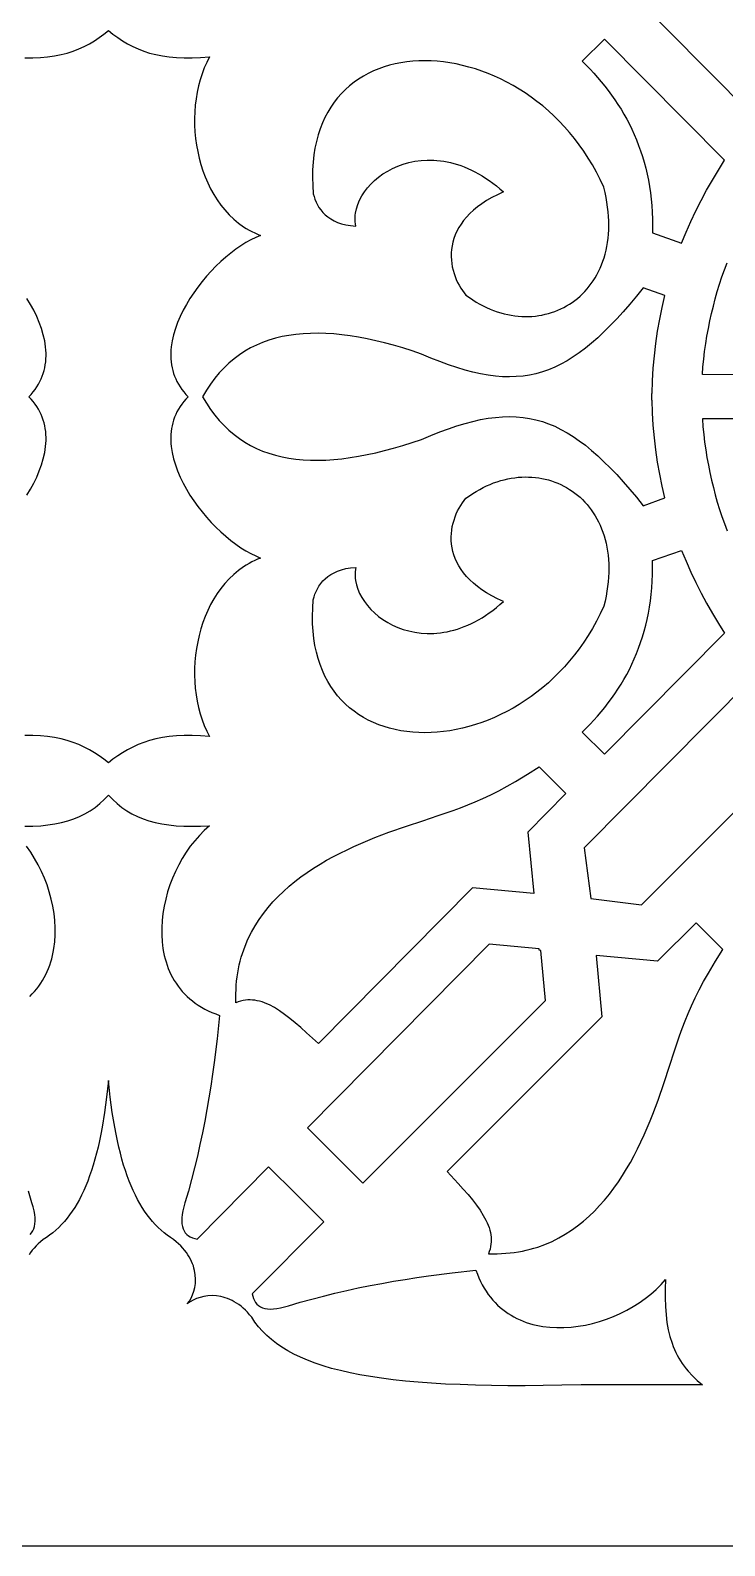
# Model space of a CAD drawing. Extents: x -54 to 62, y -138 to -98.
# Drawn here: x -38.77 to -26.77, y -138.19 to -112 of the extents above; entities that cross this region are included whole.
import ezdxf

# ---------------------------------------------------------------- set-up
doc = ezdxf.new("R2010")
doc.units = 0
doc.header["$MEASUREMENT"] = 0
doc.layers.add('LAYER_1', color=18, linetype='CONTINUOUS')

msp = doc.modelspace()

# ---------------------------------------------------------------- linework, layer by layer
at = {"layer": 'LAYER_1'}
for points in [[(-25.63, -114.137), (-29.188, -110.545), (-29.198, -110.533), (-29.085, -109.659), (-28.211, -109.551), (-28.199, -109.561), (-24.625, -113.138)], [(-38.862, -112.476), (-38.724, -112.476), (-38.592, -112.47), (-38.468, -112.458), (-38.349, -112.441), (-38.237, -112.418), (-38.13, -112.391), (-38.028, -112.358), (-37.93, -112.32), (-37.837, -112.277), (-37.747, -112.231), (-37.661, -112.179), (-37.577, -112.124), (-37.496, -112.065), (-37.418, -112.001), (-37.339, -112.065), (-37.258, -112.124), (-37.174, -112.179), (-37.088, -112.231), (-36.999, -112.277), (-36.905, -112.32), (-36.808, -112.358), (-36.706, -112.391), (-36.598, -112.418), (-36.486, -112.441), (-36.367, -112.458), (-36.243, -112.47), (-36.111, -112.476), (-35.973, -112.476), (-35.827, -112.47), (-35.673, -112.458), (-35.72, -112.552), (-35.763, -112.649), (-35.801, -112.75), (-35.834, -112.853), (-35.862, -112.96), (-35.885, -113.069), (-35.903, -113.18), (-35.917, -113.292), (-35.926, -113.406), (-35.93, -113.52), (-35.929, -113.635), (-35.923, -113.751), (-35.912, -113.866), (-35.896, -113.981), (-35.876, -114.094), (-35.851, -114.207), (-35.821, -114.318), (-35.786, -114.427), (-35.746, -114.533), (-35.701, -114.637), (-35.652, -114.738), (-35.598, -114.836), (-35.539, -114.93), (-35.474, -115.019), (-35.406, -115.104), (-35.332, -115.185), (-35.253, -115.26), (-35.17, -115.329), (-35.082, -115.393), (-35.036, -115.422), (-34.989, -115.45), (-34.94, -115.476), (-34.891, -115.501), (-34.84, -115.524), (-34.788, -115.545), (-34.871, -115.579), (-34.955, -115.62), (-35.042, -115.668), (-35.129, -115.723), (-35.216, -115.783), (-35.303, -115.849), (-35.39, -115.92), (-35.476, -115.996), (-35.56, -116.076), (-35.643, -116.161), (-35.723, -116.249), (-35.8, -116.341), (-35.874, -116.436), (-35.945, -116.533), (-36.011, -116.633), (-36.072, -116.735), (-36.128, -116.838), (-36.179, -116.943), (-36.223, -117.048), (-36.262, -117.154), (-36.293, -117.26), (-36.316, -117.366), (-36.332, -117.471), (-36.337, -117.524), (-36.339, -117.576), (-36.34, -117.627), (-36.338, -117.679), (-36.334, -117.729), (-36.327, -117.78), (-36.318, -117.83), (-36.306, -117.879), (-36.292, -117.928), (-36.275, -117.976), (-36.256, -118.023), (-36.234, -118.07), (-36.209, -118.116), (-36.181, -118.161), (-36.151, -118.205), (-36.117, -118.248), (-36.08, -118.29), (-36.041, -118.332), (-36.08, -118.373), (-36.117, -118.415), (-36.151, -118.458), (-36.181, -118.502), (-36.209, -118.547), (-36.234, -118.593), (-36.256, -118.64), (-36.275, -118.687), (-36.292, -118.735), (-36.306, -118.784), (-36.318, -118.834), (-36.327, -118.883), (-36.334, -118.934), (-36.338, -118.985), (-36.34, -119.036), (-36.339, -119.088), (-36.337, -119.14), (-36.332, -119.192), (-36.316, -119.297), (-36.293, -119.403), (-36.262, -119.509), (-36.223, -119.615), (-36.179, -119.72), (-36.128, -119.825), (-36.072, -119.928), (-36.011, -120.03), (-35.945, -120.13), (-35.874, -120.228), (-35.8, -120.322), (-35.723, -120.414), (-35.643, -120.503), (-35.56, -120.587), (-35.476, -120.668), (-35.39, -120.744), (-35.303, -120.815), (-35.216, -120.881), (-35.129, -120.941), (-35.042, -120.995), (-34.955, -121.043), (-34.871, -121.084), (-34.788, -121.119), (-34.84, -121.14), (-34.891, -121.162), (-34.94, -121.187), (-34.989, -121.213), (-35.036, -121.241), (-35.082, -121.27), (-35.17, -121.334), (-35.253, -121.404), (-35.332, -121.479), (-35.406, -121.559), (-35.474, -121.644), (-35.539, -121.734), (-35.598, -121.827), (-35.652, -121.925), (-35.701, -122.026), (-35.746, -122.13), (-35.786, -122.236), (-35.821, -122.345), (-35.851, -122.456), (-35.876, -122.569), (-35.896, -122.683), (-35.912, -122.797), (-35.923, -122.912), (-35.929, -123.028), (-35.93, -123.143), (-35.926, -123.258), (-35.917, -123.371), (-35.903, -123.484), (-35.885, -123.595), (-35.862, -123.703), (-35.834, -123.81), (-35.801, -123.914), (-35.763, -124.015), (-35.72, -124.112), (-35.673, -124.205), (-35.827, -124.193), (-35.973, -124.187), (-36.111, -124.187), (-36.243, -124.193), (-36.367, -124.205), (-36.486, -124.222), (-36.598, -124.245), (-36.706, -124.273), (-36.808, -124.305), (-36.905, -124.343), (-36.999, -124.386), (-37.088, -124.433), (-37.174, -124.484), (-37.258, -124.539), (-37.339, -124.598), (-37.418, -124.661), (-37.496, -124.598), (-37.577, -124.539), (-37.661, -124.484), (-37.747, -124.433), (-37.837, -124.386), (-37.93, -124.343), (-38.028, -124.305), (-38.13, -124.273), (-38.237, -124.245), (-38.349, -124.222), (-38.468, -124.205), (-38.592, -124.193), (-38.724, -124.187), (-38.862, -124.187)], [(-26.541, -117.953), (-27.157, -117.949), (-27.147, -117.814), (-27.134, -117.68), (-27.118, -117.547), (-27.099, -117.414), (-27.078, -117.282), (-27.054, -117.151), (-27.028, -117.021), (-26.999, -116.892), (-26.968, -116.764), (-26.935, -116.637), (-26.899, -116.511), (-26.86, -116.386), (-26.819, -116.262), (-26.776, -116.138), (-26.731, -116.017)], [(-38.825, -120.03), (-38.763, -119.928), (-38.707, -119.825), (-38.656, -119.72), (-38.612, -119.615), (-38.574, -119.509), (-38.543, -119.403), (-38.519, -119.297), (-38.503, -119.192), (-38.499, -119.14), (-38.496, -119.088), (-38.496, -119.036), (-38.498, -118.985), (-38.502, -118.934), (-38.508, -118.883), (-38.517, -118.834), (-38.529, -118.784), (-38.543, -118.735), (-38.56, -118.687), (-38.579, -118.64), (-38.601, -118.593), (-38.626, -118.547), (-38.654, -118.502), (-38.685, -118.458), (-38.718, -118.415), (-38.755, -118.373), (-38.795, -118.332), (-38.755, -118.29), (-38.718, -118.248), (-38.685, -118.205), (-38.654, -118.161), (-38.626, -118.116), (-38.601, -118.07), (-38.579, -118.023), (-38.56, -117.976), (-38.543, -117.928), (-38.529, -117.879), (-38.517, -117.83), (-38.508, -117.78), (-38.502, -117.729), (-38.498, -117.679), (-38.496, -117.627), (-38.496, -117.576), (-38.499, -117.524), (-38.503, -117.471), (-38.519, -117.366), (-38.543, -117.26), (-38.574, -117.154), (-38.612, -117.048), (-38.656, -116.943), (-38.707, -116.838), (-38.763, -116.735), (-38.825, -116.633)], [(-26.541, -118.711), (-27.157, -118.714), (-27.147, -118.849), (-27.134, -118.983), (-27.118, -119.116), (-27.099, -119.249), (-27.078, -119.381), (-27.054, -119.512), (-27.028, -119.642), (-26.999, -119.771), (-26.968, -119.899), (-26.935, -120.026), (-26.899, -120.152), (-26.86, -120.278), (-26.819, -120.402), (-26.776, -120.525), (-26.731, -120.647)], [(-25.63, -122.526), (-29.188, -126.118), (-29.198, -126.13), (-29.085, -127.004), (-28.211, -127.112), (-28.199, -127.102), (-24.625, -123.526)], [(-38.861, -125.756), (-38.721, -125.754), (-38.588, -125.746), (-38.462, -125.733), (-38.342, -125.714), (-38.227, -125.69), (-38.119, -125.661), (-38.015, -125.626), (-37.917, -125.585), (-37.823, -125.538), (-37.734, -125.486), (-37.649, -125.428), (-37.569, -125.363), (-37.491, -125.293), (-37.418, -125.217), (-37.344, -125.293), (-37.267, -125.363), (-37.186, -125.428), (-37.101, -125.486), (-37.012, -125.538), (-36.918, -125.585), (-36.82, -125.626), (-36.717, -125.661), (-36.608, -125.69), (-36.494, -125.714), (-36.373, -125.733), (-36.247, -125.746), (-36.114, -125.754), (-35.975, -125.756), (-35.828, -125.754), (-35.674, -125.746), (-35.763, -125.826), (-35.847, -125.913), (-35.928, -126.005), (-36.004, -126.102), (-36.075, -126.204), (-36.142, -126.31), (-36.203, -126.421), (-36.26, -126.535), (-36.311, -126.651), (-36.356, -126.77), (-36.396, -126.891), (-36.429, -127.014), (-36.456, -127.137), (-36.477, -127.261), (-36.491, -127.385), (-36.498, -127.508), (-36.498, -127.63), (-36.491, -127.751), (-36.476, -127.87), (-36.466, -127.929), (-36.453, -127.987), (-36.439, -128.044), (-36.423, -128.101), (-36.404, -128.156), (-36.384, -128.211), (-36.361, -128.265), (-36.337, -128.318), (-36.31, -128.369), (-36.281, -128.42), (-36.249, -128.469), (-36.216, -128.517), (-36.18, -128.564), (-36.142, -128.609), (-36.102, -128.653), (-36.059, -128.695), (-36.014, -128.736), (-35.967, -128.775), (-35.917, -128.813), (-35.865, -128.848), (-35.81, -128.882), (-35.752, -128.914), (-35.693, -128.944), (-35.63, -128.973), (-35.565, -128.999), (-35.498, -129.023), (-35.541, -129.431), (-35.591, -129.839), (-35.619, -130.042), (-35.65, -130.246), (-35.682, -130.448), (-35.717, -130.651), (-35.754, -130.853), (-35.794, -131.055), (-35.837, -131.257), (-35.882, -131.459), (-35.931, -131.66), (-35.982, -131.861), (-36.037, -132.062), (-36.096, -132.262), (-36.116, -132.335), (-36.132, -132.403), (-36.143, -132.467), (-36.149, -132.525), (-36.15, -132.579), (-36.147, -132.628), (-36.139, -132.673), (-36.127, -132.713), (-36.11, -132.75), (-36.09, -132.782), (-36.065, -132.809), (-36.036, -132.833), (-36.004, -132.853), (-35.967, -132.869), (-35.927, -132.881), (-35.884, -132.89), (-34.65, -131.642), (-34.172, -132.115), (-34.169, -132.118), (-33.694, -132.594), (-34.934, -133.834), (-34.926, -133.877), (-34.913, -133.917), (-34.897, -133.954), (-34.877, -133.986), (-34.853, -134.015), (-34.825, -134.039), (-34.793, -134.06), (-34.757, -134.076), (-34.716, -134.088), (-34.671, -134.096), (-34.622, -134.099), (-34.568, -134.097), (-34.51, -134.091), (-34.447, -134.08), (-34.379, -134.063), (-34.306, -134.042), (-34.106, -133.983), (-33.905, -133.927), (-33.705, -133.874), (-33.504, -133.824), (-33.302, -133.778), (-33.101, -133.734), (-32.899, -133.693), (-32.697, -133.655), (-32.494, -133.619), (-32.292, -133.586), (-32.089, -133.554), (-31.886, -133.525), (-31.478, -133.473), (-31.07, -133.428), (-31.045, -133.495), (-31.019, -133.56), (-30.99, -133.622), (-30.96, -133.682), (-30.928, -133.739), (-30.893, -133.793), (-30.857, -133.846), (-30.82, -133.895), (-30.78, -133.943), (-30.739, -133.987), (-30.697, -134.03), (-30.653, -134.07), (-30.607, -134.108), (-30.56, -134.143), (-30.512, -134.176), (-30.463, -134.207), (-30.412, -134.236), (-30.36, -134.263), (-30.307, -134.287), (-30.253, -134.309), (-30.199, -134.33), (-30.143, -134.348), (-30.086, -134.364), (-30.029, -134.378), (-29.971, -134.39), (-29.912, -134.4), (-29.793, -134.414), (-29.672, -134.421), (-29.55, -134.42), (-29.426, -134.412), (-29.303, -134.397), (-29.179, -134.376), (-29.056, -134.348), (-28.933, -134.314), (-28.813, -134.274), (-28.694, -134.228), (-28.577, -134.176), (-28.464, -134.119), (-28.354, -134.057), (-28.248, -133.99), (-28.146, -133.918), (-28.049, -133.841), (-27.958, -133.76), (-27.872, -133.675), (-27.792, -133.587), (-27.799, -133.751), (-27.801, -133.908), (-27.796, -134.056), (-27.785, -134.197), (-27.769, -134.33), (-27.746, -134.456), (-27.717, -134.576), (-27.681, -134.689), (-27.661, -134.744), (-27.639, -134.796), (-27.616, -134.848), (-27.591, -134.898), (-27.564, -134.947), (-27.536, -134.995), (-27.506, -135.041), (-27.474, -135.086), (-27.44, -135.13), (-27.405, -135.173), (-27.329, -135.255), (-27.247, -135.334), (-27.157, -135.409), (-29.253, -135.409), (-29.587, -135.417), (-29.909, -135.422), (-30.219, -135.424), (-30.517, -135.424), (-30.803, -135.421), (-31.078, -135.415), (-31.341, -135.406), (-31.594, -135.395), (-31.836, -135.381), (-32.067, -135.364), (-32.288, -135.344), (-32.498, -135.321), (-32.699, -135.295), (-32.89, -135.267), (-33.072, -135.235), (-33.244, -135.201), (-33.408, -135.164), (-33.563, -135.124), (-33.709, -135.08), (-33.847, -135.034), (-33.977, -134.985), (-34.099, -134.933), (-34.214, -134.877), (-34.321, -134.819), (-34.422, -134.758), (-34.515, -134.693), (-34.601, -134.626), (-34.682, -134.555), (-34.755, -134.481), (-34.823, -134.404), (-34.886, -134.324), (-34.942, -134.241), (-34.978, -134.197), (-35.015, -134.156), (-35.052, -134.119), (-35.089, -134.084), (-35.127, -134.052), (-35.165, -134.023), (-35.204, -133.997), (-35.243, -133.973), (-35.282, -133.952), (-35.321, -133.934), (-35.36, -133.918), (-35.399, -133.904), (-35.437, -133.893), (-35.476, -133.883), (-35.552, -133.871), (-35.627, -133.867), (-35.699, -133.871), (-35.769, -133.881), (-35.835, -133.897), (-35.897, -133.919), (-35.955, -133.945), (-36.008, -133.977), (-36.055, -134.012), (-36.02, -133.964), (-35.99, -133.911), (-35.963, -133.853), (-35.942, -133.791), (-35.926, -133.724), (-35.916, -133.655), (-35.913, -133.582), (-35.918, -133.507), (-35.93, -133.431), (-35.94, -133.393), (-35.951, -133.354), (-35.965, -133.315), (-35.981, -133.276), (-36, -133.237), (-36.021, -133.198), (-36.045, -133.16), (-36.072, -133.121), (-36.101, -133.083), (-36.133, -133.045), (-36.168, -133.008), (-36.206, -132.971), (-36.247, -132.935), (-36.291, -132.899), (-36.347, -132.862), (-36.402, -132.823), (-36.456, -132.781), (-36.508, -132.736), (-36.559, -132.689), (-36.608, -132.639), (-36.656, -132.586), (-36.702, -132.53), (-36.748, -132.471), (-36.792, -132.409), (-36.834, -132.344), (-36.875, -132.277), (-36.915, -132.205), (-36.953, -132.131), (-36.99, -132.053), (-37.026, -131.972), (-37.06, -131.887), (-37.093, -131.799), (-37.125, -131.707), (-37.155, -131.611), (-37.184, -131.511), (-37.212, -131.408), (-37.238, -131.301), (-37.263, -131.19), (-37.287, -131.075), (-37.31, -130.955), (-37.351, -130.704), (-37.387, -130.435), (-37.418, -130.149), (-37.449, -130.435), (-37.485, -130.704), (-37.526, -130.955), (-37.548, -131.075), (-37.572, -131.19), (-37.597, -131.301), (-37.623, -131.408), (-37.651, -131.511), (-37.68, -131.611), (-37.71, -131.707), (-37.742, -131.799), (-37.775, -131.887), (-37.809, -131.972), (-37.845, -132.053), (-37.882, -132.131), (-37.92, -132.205), (-37.96, -132.277), (-38.001, -132.344), (-38.044, -132.409), (-38.088, -132.471), (-38.133, -132.53), (-38.179, -132.586), (-38.227, -132.639), (-38.277, -132.689), (-38.327, -132.736), (-38.38, -132.781), (-38.433, -132.823), (-38.488, -132.862), (-38.545, -132.899), (-38.589, -132.935), (-38.63, -132.971), (-38.667, -133.008), (-38.702, -133.045), (-38.734, -133.083), (-38.764, -133.121), (-38.79, -133.16)], [(-38.776, -128.695), (-38.733, -128.653), (-38.693, -128.609), (-38.655, -128.564), (-38.619, -128.517), (-38.586, -128.469), (-38.555, -128.42), (-38.526, -128.369), (-38.499, -128.318), (-38.474, -128.265), (-38.451, -128.211), (-38.431, -128.156), (-38.413, -128.101), (-38.396, -128.044), (-38.382, -127.987), (-38.37, -127.929), (-38.359, -127.87), (-38.344, -127.751), (-38.337, -127.63), (-38.337, -127.508), (-38.344, -127.385), (-38.358, -127.261), (-38.379, -127.137), (-38.406, -127.014), (-38.44, -126.891), (-38.479, -126.77), (-38.525, -126.651), (-38.576, -126.535), (-38.632, -126.421), (-38.694, -126.31), (-38.76, -126.204), (-38.832, -126.102)], [(-38.77, -132.809), (-38.745, -132.782), (-38.725, -132.75), (-38.708, -132.713), (-38.696, -132.673), (-38.688, -132.628), (-38.685, -132.579), (-38.686, -132.525), (-38.692, -132.467), (-38.703, -132.403), (-38.719, -132.335), (-38.739, -132.262), (-38.798, -132.062)], [(-54.476, -138.189), (61.942, -138.189)]]:
    msp.add_lwpolyline(points, dxfattribs=at)
for points in [[(-28.846, -112.154), (-29.235, -112.532), (-29.098, -112.67), (-29.031, -112.741), (-28.967, -112.814), (-28.904, -112.888), (-28.843, -112.963), (-28.783, -113.04), (-28.725, -113.118), (-28.669, -113.198), (-28.615, -113.279), (-28.563, -113.362), (-28.513, -113.446), (-28.465, -113.532), (-28.419, -113.62), (-28.376, -113.709), (-28.334, -113.8), (-28.295, -113.892), (-28.258, -113.987), (-28.224, -114.083), (-28.192, -114.18), (-28.163, -114.28), (-28.136, -114.381), (-28.112, -114.485), (-28.09, -114.59), (-28.071, -114.697), (-28.055, -114.805), (-28.042, -114.916), (-28.031, -115.029), (-28.024, -115.143), (-28.019, -115.26), (-28.018, -115.379), (-28.02, -115.499), (-27.516, -115.677), (-27.44, -115.488), (-27.358, -115.303), (-27.272, -115.12), (-27.18, -114.939), (-27.085, -114.762), (-26.985, -114.587), (-26.881, -114.414), (-26.773, -114.245)], [(-33.146, -115.382), (-33.152, -115.345), (-33.155, -115.308), (-33.157, -115.271), (-33.156, -115.233), (-33.153, -115.195), (-33.148, -115.158), (-33.133, -115.082), (-33.109, -115.007), (-33.078, -114.934), (-33.04, -114.861), (-32.994, -114.791), (-32.943, -114.722), (-32.884, -114.657), (-32.82, -114.594), (-32.75, -114.536), (-32.675, -114.481), (-32.594, -114.431), (-32.509, -114.385), (-32.419, -114.345), (-32.324, -114.311), (-32.226, -114.283), (-32.124, -114.262), (-32.018, -114.248), (-31.91, -114.241), (-31.854, -114.241), (-31.798, -114.243), (-31.742, -114.247), (-31.684, -114.253), (-31.626, -114.261), (-31.568, -114.271), (-31.509, -114.284), (-31.45, -114.299), (-31.39, -114.317), (-31.33, -114.337), (-31.27, -114.36), (-31.209, -114.385), (-31.148, -114.413), (-31.086, -114.443), (-31.025, -114.477), (-30.963, -114.513), (-30.902, -114.552), (-30.84, -114.594), (-30.778, -114.639), (-30.716, -114.687), (-30.654, -114.738), (-30.592, -114.792), (-30.697, -114.84), (-30.795, -114.89), (-30.885, -114.942), (-30.968, -114.996), (-31.044, -115.052), (-31.113, -115.109), (-31.175, -115.167), (-31.232, -115.226), (-31.282, -115.286), (-31.326, -115.347), (-31.365, -115.409), (-31.398, -115.471), (-31.426, -115.534), (-31.449, -115.597), (-31.468, -115.66), (-31.481, -115.722), (-31.49, -115.785), (-31.495, -115.847), (-31.496, -115.908), (-31.493, -115.969), (-31.487, -116.028), (-31.477, -116.087), (-31.464, -116.144), (-31.448, -116.2), (-31.429, -116.254), (-31.408, -116.307), (-31.385, -116.357), (-31.359, -116.406), (-31.332, -116.453), (-31.303, -116.497), (-31.272, -116.538), (-31.241, -116.577), (-31.182, -116.619), (-31.123, -116.659), (-31.064, -116.696), (-31.004, -116.73), (-30.944, -116.762), (-30.884, -116.791), (-30.824, -116.818), (-30.763, -116.842), (-30.702, -116.863), (-30.641, -116.882), (-30.581, -116.898), (-30.52, -116.912), (-30.459, -116.924), (-30.399, -116.933), (-30.339, -116.939), (-30.279, -116.943), (-30.219, -116.945), (-30.16, -116.945), (-30.101, -116.942), (-30.043, -116.937), (-29.985, -116.929), (-29.928, -116.919), (-29.872, -116.907), (-29.817, -116.893), (-29.762, -116.876), (-29.708, -116.858), (-29.655, -116.837), (-29.603, -116.814), (-29.552, -116.789), (-29.502, -116.761), (-29.454, -116.732), (-29.406, -116.7), (-29.36, -116.667), (-29.315, -116.631), (-29.271, -116.594), (-29.229, -116.554), (-29.189, -116.512), (-29.15, -116.469), (-29.112, -116.423), (-29.076, -116.376), (-29.042, -116.326), (-29.01, -116.275), (-28.979, -116.222), (-28.95, -116.167), (-28.924, -116.11), (-28.899, -116.052), (-28.876, -115.991), (-28.856, -115.929), (-28.837, -115.865), (-28.821, -115.8), (-28.807, -115.733), (-28.796, -115.664), (-28.787, -115.593), (-28.78, -115.521), (-28.776, -115.447), (-28.774, -115.371), (-28.775, -115.294), (-28.779, -115.216), (-28.785, -115.135), (-28.794, -115.054), (-28.806, -114.97), (-28.821, -114.886), (-28.839, -114.8), (-28.86, -114.712), (-28.921, -114.579), (-28.987, -114.451), (-29.056, -114.326), (-29.128, -114.206), (-29.204, -114.09), (-29.283, -113.977), (-29.366, -113.869), (-29.451, -113.765), (-29.539, -113.665), (-29.63, -113.569), (-29.723, -113.477), (-29.818, -113.39), (-29.915, -113.306), (-30.015, -113.227), (-30.116, -113.152), (-30.218, -113.081), (-30.323, -113.014), (-30.428, -112.952), (-30.535, -112.893), (-30.642, -112.839), (-30.751, -112.789), (-30.86, -112.744), (-30.97, -112.702), (-31.079, -112.665), (-31.19, -112.633), (-31.3, -112.604), (-31.409, -112.58), (-31.519, -112.56), (-31.628, -112.545), (-31.737, -112.534), (-31.844, -112.527), (-31.951, -112.524), (-32.056, -112.526), (-32.161, -112.533), (-32.263, -112.543), (-32.364, -112.559), (-32.464, -112.578), (-32.561, -112.602), (-32.656, -112.631), (-32.749, -112.664), (-32.84, -112.701), (-32.928, -112.743), (-33.013, -112.79), (-33.096, -112.84), (-33.175, -112.896), (-33.251, -112.956), (-33.323, -113.02), (-33.392, -113.089), (-33.458, -113.163), (-33.519, -113.241), (-33.576, -113.324), (-33.63, -113.411), (-33.678, -113.503), (-33.722, -113.6), (-33.762, -113.701), (-33.797, -113.807), (-33.826, -113.918), (-33.851, -114.033), (-33.87, -114.153), (-33.883, -114.277), (-33.891, -114.407), (-33.893, -114.541), (-33.889, -114.68), (-33.879, -114.823), (-33.866, -114.871), (-33.851, -114.919), (-33.831, -114.967), (-33.808, -115.014), (-33.781, -115.06), (-33.75, -115.104), (-33.714, -115.147), (-33.674, -115.187), (-33.628, -115.225), (-33.577, -115.259), (-33.521, -115.291), (-33.458, -115.318), (-33.39, -115.341), (-33.315, -115.36), (-33.234, -115.374)], [(-35.791, -118.332), (-35.725, -118.445), (-35.654, -118.551), (-35.58, -118.651), (-35.503, -118.744), (-35.421, -118.831), (-35.337, -118.912), (-35.248, -118.987), (-35.156, -119.055), (-35.061, -119.118), (-34.962, -119.174), (-34.86, -119.225), (-34.754, -119.27), (-34.645, -119.309), (-34.533, -119.342), (-34.418, -119.37), (-34.299, -119.393), (-34.178, -119.41), (-34.053, -119.421), (-33.925, -119.428), (-33.795, -119.429), (-33.661, -119.425), (-33.524, -119.416), (-33.385, -119.402), (-33.243, -119.384), (-33.098, -119.36), (-32.95, -119.332), (-32.799, -119.299), (-32.646, -119.262), (-32.491, -119.22), (-32.332, -119.174), (-32.171, -119.123), (-32.008, -119.069), (-31.848, -119.001), (-31.694, -118.939), (-31.544, -118.884), (-31.399, -118.835), (-31.258, -118.793), (-31.121, -118.757), (-30.988, -118.727), (-30.859, -118.704), (-30.732, -118.688), (-30.609, -118.678), (-30.489, -118.675), (-30.372, -118.679), (-30.256, -118.689), (-30.143, -118.706), (-30.032, -118.73), (-29.922, -118.761), (-29.813, -118.799), (-29.706, -118.843), (-29.6, -118.895), (-29.494, -118.954), (-29.388, -119.019), (-29.283, -119.092), (-29.177, -119.171), (-29.071, -119.258), (-28.964, -119.352), (-28.857, -119.454), (-28.748, -119.562), (-28.638, -119.678), (-28.526, -119.801), (-28.413, -119.932), (-28.297, -120.07), (-28.179, -120.216), (-27.805, -120.08), (-27.852, -119.876), (-27.894, -119.67), (-27.93, -119.462), (-27.961, -119.252), (-27.987, -119.039), (-28.006, -118.825), (-28.02, -118.608), (-28.027, -118.391), (-28.029, -118.391), (-28.028, -118.332), (-28.028, -118.331), (-28.029, -118.273), (-28.027, -118.273), (-28.02, -118.055), (-28.006, -117.839), (-27.987, -117.624), (-27.961, -117.412), (-27.93, -117.201), (-27.894, -116.993), (-27.852, -116.787), (-27.805, -116.584), (-28.179, -116.448), (-28.297, -116.593), (-28.413, -116.731), (-28.526, -116.862), (-28.638, -116.985), (-28.748, -117.101), (-28.857, -117.209), (-28.964, -117.311), (-29.071, -117.405), (-29.177, -117.492), (-29.283, -117.572), (-29.388, -117.644), (-29.494, -117.71), (-29.6, -117.768), (-29.706, -117.82), (-29.813, -117.864), (-29.922, -117.902), (-30.032, -117.933), (-30.143, -117.957), (-30.256, -117.974), (-30.372, -117.984), (-30.489, -117.988), (-30.609, -117.985), (-30.732, -117.975), (-30.859, -117.959), (-30.988, -117.936), (-31.121, -117.907), (-31.258, -117.871), (-31.399, -117.828), (-31.544, -117.779), (-31.694, -117.724), (-31.848, -117.663), (-32.008, -117.595), (-32.171, -117.54), (-32.332, -117.489), (-32.491, -117.443), (-32.646, -117.401), (-32.799, -117.364), (-32.95, -117.331), (-33.098, -117.303), (-33.243, -117.28), (-33.385, -117.261), (-33.524, -117.247), (-33.661, -117.238), (-33.795, -117.234), (-33.925, -117.236), (-34.053, -117.242), (-34.178, -117.254), (-34.299, -117.271), (-34.418, -117.293), (-34.533, -117.321), (-34.645, -117.354), (-34.754, -117.393), (-34.86, -117.438), (-34.962, -117.489), (-35.061, -117.545), (-35.156, -117.608), (-35.248, -117.676), (-35.337, -117.751), (-35.421, -117.832), (-35.503, -117.919), (-35.58, -118.012), (-35.654, -118.112), (-35.725, -118.219)], [(-33.146, -121.281), (-33.152, -121.318), (-33.155, -121.355), (-33.157, -121.393), (-33.156, -121.43), (-33.153, -121.468), (-33.148, -121.506), (-33.133, -121.581), (-33.109, -121.656), (-33.078, -121.73), (-33.04, -121.802), (-32.994, -121.873), (-32.943, -121.941), (-32.884, -122.007), (-32.82, -122.069), (-32.75, -122.128), (-32.675, -122.183), (-32.594, -122.233), (-32.509, -122.278), (-32.419, -122.318), (-32.324, -122.352), (-32.226, -122.38), (-32.124, -122.401), (-32.018, -122.416), (-31.91, -122.422), (-31.854, -122.422), (-31.798, -122.421), (-31.742, -122.417), (-31.684, -122.411), (-31.626, -122.403), (-31.568, -122.392), (-31.509, -122.379), (-31.45, -122.364), (-31.39, -122.347), (-31.33, -122.326), (-31.27, -122.304), (-31.209, -122.279), (-31.148, -122.251), (-31.086, -122.22), (-31.025, -122.187), (-30.963, -122.15), (-30.902, -122.111), (-30.84, -122.069), (-30.778, -122.024), (-30.716, -121.976), (-30.654, -121.925), (-30.592, -121.871), (-30.697, -121.823), (-30.795, -121.773), (-30.885, -121.721), (-30.968, -121.667), (-31.044, -121.612), (-31.113, -121.555), (-31.175, -121.497), (-31.232, -121.437), (-31.282, -121.377), (-31.326, -121.316), (-31.365, -121.254), (-31.398, -121.192), (-31.426, -121.129), (-31.449, -121.066), (-31.468, -121.004), (-31.481, -120.941), (-31.49, -120.879), (-31.495, -120.817), (-31.496, -120.755), (-31.493, -120.695), (-31.487, -120.635), (-31.477, -120.577), (-31.464, -120.519), (-31.448, -120.463), (-31.429, -120.409), (-31.408, -120.356), (-31.385, -120.306), (-31.359, -120.257), (-31.332, -120.211), (-31.303, -120.167), (-31.272, -120.125), (-31.241, -120.086), (-31.182, -120.044), (-31.123, -120.004), (-31.064, -119.967), (-31.004, -119.933), (-30.944, -119.901), (-30.884, -119.872), (-30.824, -119.846), (-30.763, -119.822), (-30.702, -119.8), (-30.641, -119.781), (-30.581, -119.765), (-30.52, -119.751), (-30.459, -119.74), (-30.399, -119.731), (-30.339, -119.724), (-30.279, -119.72), (-30.219, -119.718), (-30.16, -119.719), (-30.101, -119.721), (-30.043, -119.727), (-29.985, -119.734), (-29.928, -119.744), (-29.872, -119.756), (-29.817, -119.77), (-29.762, -119.787), (-29.708, -119.806), (-29.655, -119.826), (-29.603, -119.85), (-29.552, -119.875), (-29.502, -119.902), (-29.454, -119.932), (-29.406, -119.963), (-29.36, -119.997), (-29.315, -120.032), (-29.271, -120.07), (-29.229, -120.109), (-29.189, -120.151), (-29.15, -120.195), (-29.112, -120.24), (-29.076, -120.288), (-29.042, -120.337), (-29.01, -120.388), (-28.979, -120.441), (-28.95, -120.496), (-28.924, -120.553), (-28.899, -120.612), (-28.876, -120.672), (-28.856, -120.734), (-28.837, -120.798), (-28.821, -120.864), (-28.807, -120.931), (-28.796, -121), (-28.787, -121.07), (-28.78, -121.143), (-28.776, -121.217), (-28.774, -121.292), (-28.775, -121.369), (-28.779, -121.448), (-28.785, -121.528), (-28.794, -121.61), (-28.806, -121.693), (-28.821, -121.778), (-28.839, -121.864), (-28.86, -121.951), (-28.921, -122.084), (-28.987, -122.213), (-29.056, -122.337), (-29.128, -122.457), (-29.204, -122.574), (-29.283, -122.686), (-29.366, -122.794), (-29.451, -122.898), (-29.539, -122.998), (-29.63, -123.094), (-29.723, -123.186), (-29.818, -123.274), (-29.915, -123.357), (-30.015, -123.436), (-30.116, -123.512), (-30.218, -123.582), (-30.323, -123.649), (-30.428, -123.712), (-30.535, -123.77), (-30.642, -123.824), (-30.751, -123.874), (-30.86, -123.92), (-30.97, -123.961), (-31.079, -123.998), (-31.19, -124.031), (-31.3, -124.059), (-31.409, -124.083), (-31.519, -124.103), (-31.628, -124.119), (-31.737, -124.13), (-31.844, -124.137), (-31.951, -124.139), (-32.056, -124.137), (-32.161, -124.131), (-32.263, -124.12), (-32.364, -124.105), (-32.464, -124.085), (-32.561, -124.061), (-32.656, -124.032), (-32.749, -124), (-32.84, -123.962), (-32.928, -123.92), (-33.013, -123.874), (-33.096, -123.823), (-33.175, -123.767), (-33.251, -123.707), (-33.323, -123.643), (-33.392, -123.574), (-33.458, -123.5), (-33.519, -123.422), (-33.576, -123.339), (-33.63, -123.252), (-33.678, -123.16), (-33.722, -123.063), (-33.762, -122.962), (-33.797, -122.856), (-33.826, -122.746), (-33.851, -122.63), (-33.87, -122.51), (-33.883, -122.386), (-33.891, -122.257), (-33.893, -122.123), (-33.889, -121.984), (-33.879, -121.84), (-33.866, -121.792), (-33.851, -121.744), (-33.831, -121.696), (-33.808, -121.649), (-33.781, -121.603), (-33.75, -121.559), (-33.714, -121.516), (-33.674, -121.476), (-33.628, -121.438), (-33.577, -121.404), (-33.521, -121.373), (-33.458, -121.345), (-33.39, -121.322), (-33.315, -121.303), (-33.234, -121.289)], [(-28.846, -124.51), (-29.235, -124.131), (-29.098, -123.993), (-29.031, -123.922), (-28.967, -123.85), (-28.904, -123.776), (-28.843, -123.7), (-28.783, -123.624), (-28.725, -123.545), (-28.669, -123.466), (-28.615, -123.385), (-28.563, -123.302), (-28.513, -123.217), (-28.465, -123.131), (-28.419, -123.044), (-28.376, -122.955), (-28.334, -122.864), (-28.295, -122.771), (-28.258, -122.677), (-28.224, -122.581), (-28.192, -122.483), (-28.163, -122.383), (-28.136, -122.282), (-28.112, -122.179), (-28.09, -122.074), (-28.071, -121.967), (-28.055, -121.858), (-28.042, -121.747), (-28.031, -121.635), (-28.024, -121.52), (-28.019, -121.403), (-28.018, -121.285), (-28.02, -121.164), (-27.516, -120.987), (-27.44, -121.175), (-27.358, -121.361), (-27.272, -121.544), (-27.18, -121.724), (-27.085, -121.902), (-26.985, -122.077), (-26.881, -122.249), (-26.773, -122.419)], [(-29.977, -124.728), (-29.514, -125.187), (-30.174, -125.859), (-30.068, -126.917), (-31.129, -126.822), (-33.791, -129.512), (-33.996, -129.323), (-34.094, -129.235), (-34.19, -129.153), (-34.284, -129.076), (-34.375, -129.007), (-34.464, -128.945), (-34.551, -128.89), (-34.637, -128.844), (-34.68, -128.825), (-34.722, -128.807), (-34.764, -128.792), (-34.806, -128.78), (-34.847, -128.77), (-34.888, -128.762), (-34.93, -128.758), (-34.971, -128.756), (-35.011, -128.757), (-35.052, -128.76), (-35.093, -128.767), (-35.134, -128.777), (-35.174, -128.79), (-35.215, -128.806), (-35.217, -128.728), (-35.216, -128.652), (-35.214, -128.576), (-35.209, -128.502), (-35.203, -128.43), (-35.194, -128.358), (-35.184, -128.288), (-35.171, -128.219), (-35.157, -128.15), (-35.141, -128.084), (-35.123, -128.018), (-35.103, -127.953), (-35.058, -127.827), (-35.007, -127.706), (-34.949, -127.588), (-34.885, -127.475), (-34.816, -127.366), (-34.741, -127.261), (-34.661, -127.16), (-34.577, -127.063), (-34.487, -126.97), (-34.394, -126.88), (-34.297, -126.793), (-34.196, -126.71), (-34.092, -126.631), (-33.984, -126.555), (-33.875, -126.481), (-33.762, -126.411), (-33.648, -126.344), (-33.532, -126.28), (-33.414, -126.219), (-33.296, -126.16), (-33.176, -126.104), (-33.056, -126.051), (-32.936, -126), (-32.815, -125.951), (-32.576, -125.86), (-32.271, -125.753), (-31.989, -125.659), (-31.723, -125.571), (-31.465, -125.483), (-31.337, -125.436), (-31.209, -125.386), (-31.08, -125.333), (-30.948, -125.275), (-30.814, -125.211), (-30.675, -125.142), (-30.532, -125.065), (-30.384, -124.98), (-30.28, -124.919), (-30.179, -124.856)], [(-26.804, -127.884), (-27.266, -127.423), (-27.935, -128.087), (-28.993, -127.986), (-28.892, -129.047), (-31.568, -131.723), (-31.377, -131.927), (-31.289, -132.025), (-31.206, -132.121), (-31.13, -132.214), (-31.06, -132.304), (-30.997, -132.393), (-30.942, -132.48), (-30.896, -132.566), (-30.876, -132.609), (-30.858, -132.651), (-30.843, -132.692), (-30.83, -132.734), (-30.82, -132.775), (-30.813, -132.817), (-30.808, -132.858), (-30.805, -132.899), (-30.806, -132.94), (-30.81, -132.98), (-30.816, -133.021), (-30.826, -133.062), (-30.838, -133.103), (-30.854, -133.143), (-30.777, -133.145), (-30.7, -133.144), (-30.625, -133.141), (-30.551, -133.136), (-30.478, -133.129), (-30.407, -133.12), (-30.336, -133.109), (-30.267, -133.097), (-30.199, -133.082), (-30.133, -133.065), (-30.067, -133.047), (-30.002, -133.027), (-29.877, -132.981), (-29.755, -132.929), (-29.638, -132.871), (-29.526, -132.807), (-29.417, -132.737), (-29.312, -132.662), (-29.212, -132.581), (-29.115, -132.496), (-29.022, -132.406), (-28.932, -132.312), (-28.847, -132.215), (-28.764, -132.113), (-28.685, -132.009), (-28.609, -131.901), (-28.537, -131.791), (-28.467, -131.678), (-28.401, -131.564), (-28.337, -131.447), (-28.277, -131.329), (-28.219, -131.21), (-28.163, -131.09), (-28.11, -130.97), (-28.06, -130.849), (-28.012, -130.729), (-27.922, -130.489), (-27.817, -130.184), (-27.725, -129.901), (-27.638, -129.634), (-27.551, -129.376), (-27.505, -129.248), (-27.456, -129.12), (-27.403, -128.99), (-27.346, -128.858), (-27.283, -128.723), (-27.214, -128.585), (-27.138, -128.441), (-27.054, -128.292), (-26.931, -128.086)], [(-33.503, -131.443), (-33.5, -131.446), (-33.025, -131.921), (-29.865, -128.764), (-29.95, -127.9), (-29.972, -127.898), (-29.973, -127.899), (-29.974, -127.897), (-29.976, -127.897), (-29.974, -127.896), (-29.976, -127.874), (-30.841, -127.793), (-33.981, -130.97)]]:
    msp.add_lwpolyline(points, close=True, dxfattribs=at)

doc.saveas('drawing.dxf')
